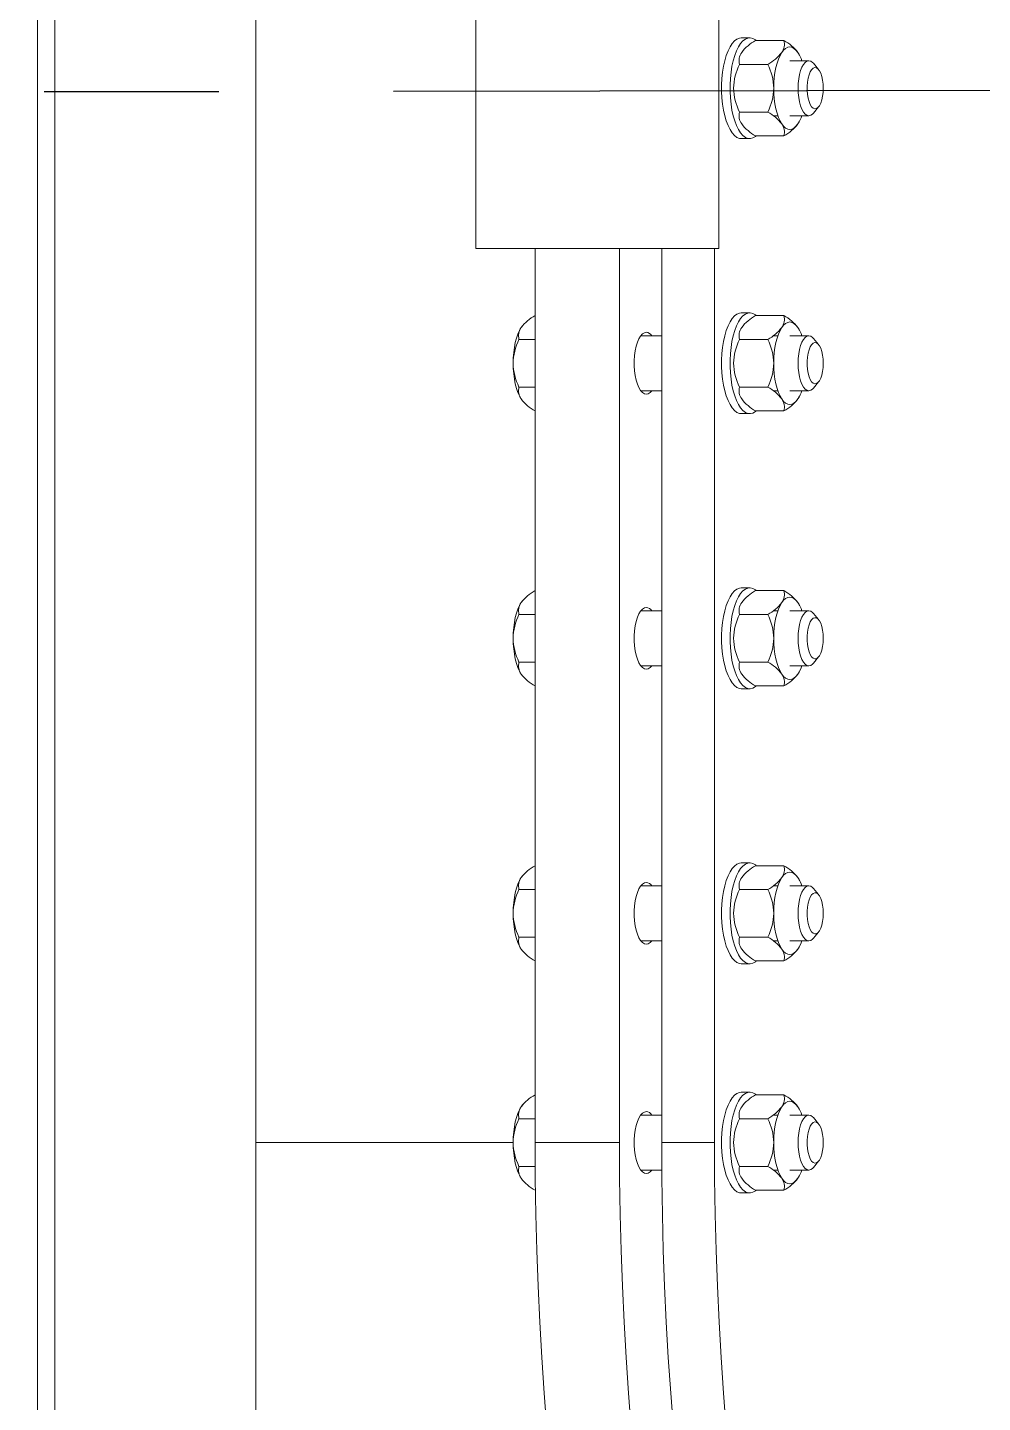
# Model space of a CAD drawing. Header units: inches. Extents: x 0 to 4731, y 0 to 1632.
# Drawn here: x 1241.56 to 1257.96, y 528.56 to 552.18 of the extents above; entities that cross this region are included whole.
import ezdxf

# ---------------------------------------------------------------- set-up
doc = ezdxf.new("R2010")
doc.units = ezdxf.units.IN
doc.header["$LTSCALE"] = 48
doc.header["$MEASUREMENT"] = 0
doc.linetypes.add('CENTER', pattern=[2, 1.25, -0.25, 0.25, -0.25])
doc.layers.add('AM_7', color=142, linetype='CENTER', lineweight=25)
doc.layers.add('Equipment-AM_0', color=7, linetype='Continuous', lineweight=50)

msp = doc.modelspace()

# ---------------------------------------------------------------- linework, layer by layer
at = {"layer": 'AM_7', "ltscale": 0.25}
msp.add_line((1199.84601, 551.027574), (1337.869685, 551.207956), dxfattribs=at)
at = {"layer": 'Equipment-AM_0', "lineweight": 18}
for p, q in [((1241.734212, 509.030171), (1241.734212, 652.530171)), ((1242.033203, 509.030171), (1242.033203, 652.530171)), ((1245.486133, 509.030171), (1245.486133, 652.530171)), ((1249.261869, 573.384501), (1249.261885, 548.384541)), ((1253.435113, 548.384544), (1253.435098, 573.384501)), ((1253.966505, 552.006549), (1253.821544, 552.006549)), ((1254.067421, 551.958699), (1254.554157, 551.958699)), ((1253.790525, 551.549553), (1254.277261, 551.549553)), ((1254.981235, 551.612848), (1254.655072, 551.612848)), ((1255.148724, 551.461232), (1255.059592, 551.568174)), ((1255.059592, 550.71264), (1255.148724, 550.819582)), ((1253.790525, 550.731261), (1254.277261, 550.731261)), ((1254.366599, 550.667966), (1254.448686, 550.667966)), ((1254.655072, 550.667966), (1254.981235, 550.667966)), ((1254.067421, 550.322115), (1254.554157, 550.322115)), ((1253.821544, 550.274265), (1253.966505, 550.274265)), ((1249.598491, 548.38454), (1249.598491, 548.384501)), ((1249.598491, 548.384501), (1253.098491, 548.384501)), ((1250.279621, 533.030171), (1250.279621, 548.384501)), ((1251.729235, 533.030171), (1251.729235, 548.384501)), ((1252.454042, 548.384501), (1252.454042, 533.030171)), ((1253.098491, 548.384501), (1253.098491, 548.384542)), ((1253.360051, 548.384543), (1253.360051, 533.030171)), ((1253.966505, 547.282139), (1253.821544, 547.282139)), ((1254.067421, 547.234289), (1254.554157, 547.234289)), ((1250.279621, 546.825143), (1250.003408, 546.825143)), ((1252.454042, 546.888438), (1252.095589, 546.888438)), ((1253.790525, 546.825143), (1254.277261, 546.825143)), ((1254.448686, 546.888438), (1254.366599, 546.888438)), ((1254.981235, 546.888438), (1254.655072, 546.888438)), ((1255.148724, 546.736823), (1255.059592, 546.843764)), ((1255.059592, 545.988231), (1255.148724, 546.095172)), ((1250.279621, 546.006852), (1250.003408, 546.006852)), ((1252.095589, 545.943557), (1252.454042, 545.943557)), ((1253.790525, 546.006852), (1254.277261, 546.006852)), ((1254.366599, 545.943557), (1254.448686, 545.943557)), ((1254.655072, 545.943557), (1254.981235, 545.943557)), ((1254.067421, 545.597706), (1254.554157, 545.597706)), ((1253.821544, 545.549856), (1253.966505, 545.549856)), ((1253.966505, 542.55773), (1253.821544, 542.55773)), ((1254.067421, 542.50988), (1254.554157, 542.50988)), ((1250.279621, 542.100734), (1250.003408, 542.100734)), ((1252.454042, 542.164029), (1252.095589, 542.164029)), ((1253.790525, 542.100734), (1254.277261, 542.100734)), ((1254.448686, 542.164029), (1254.366599, 542.164029)), ((1254.981235, 542.164029), (1254.655072, 542.164029)), ((1255.148724, 542.012413), (1255.059592, 542.119355)), ((1255.059592, 541.263821), (1255.148724, 541.370763)), ((1250.279621, 541.282442), (1250.003408, 541.282442)), ((1252.095589, 541.219147), (1252.454042, 541.219147)), ((1253.790525, 541.282442), (1254.277261, 541.282442)), ((1254.655072, 541.219147), (1254.981235, 541.219147)), ((1254.067421, 540.873296), (1254.554157, 540.873296)), ((1253.821544, 540.825446), (1253.966505, 540.825446)), ((1253.966505, 537.83332), (1253.821544, 537.83332)), ((1254.067421, 537.78547), (1254.554157, 537.78547)), ((1250.279621, 537.376324), (1250.003408, 537.376324)), ((1252.454042, 537.43962), (1252.095589, 537.43962)), ((1253.790525, 537.376324), (1254.277261, 537.376324)), ((1254.448686, 537.43962), (1254.366599, 537.43962)), ((1254.981235, 537.43962), (1254.655072, 537.43962)), ((1255.148724, 537.288004), (1255.059592, 537.394945)), ((1255.059592, 536.539412), (1255.148724, 536.646353)), ((1250.279621, 536.558033), (1250.003408, 536.558033)), ((1252.095589, 536.494738), (1252.454042, 536.494738)), ((1253.790525, 536.558033), (1254.277261, 536.558033)), ((1254.366599, 536.494738), (1254.448686, 536.494738)), ((1254.655072, 536.494738), (1254.981235, 536.494738)), ((1254.067421, 536.148887), (1254.554157, 536.148887)), ((1253.821544, 536.101037), (1253.966505, 536.101037)), ((1253.966505, 533.896312), (1253.821544, 533.896312)), ((1254.067421, 533.848462), (1254.554157, 533.848462)), ((1250.279621, 533.439317), (1250.003408, 533.439317)), ((1252.454042, 533.502612), (1252.095589, 533.502612)), ((1253.790525, 533.439317), (1254.277261, 533.439317)), ((1254.448686, 533.502612), (1254.366599, 533.502612)), ((1254.981235, 533.502612), (1254.655072, 533.502612)), ((1255.148724, 533.350996), (1255.059592, 533.457937)), ((1249.902493, 533.030171), (1245.486133, 533.030171)), ((1250.279621, 533.030171), (1251.729235, 533.030171)), ((1253.360051, 533.030171), (1252.454042, 533.030171)), ((1250.281006, 532.621025), (1250.003408, 532.621025)), ((1253.790525, 532.621025), (1254.277261, 532.621025)), ((1255.059592, 532.602404), (1255.148724, 532.709346)), ((1252.095589, 532.55773), (1252.455888, 532.55773)), ((1254.366599, 532.55773), (1254.448686, 532.55773)), ((1254.655072, 532.55773), (1254.981235, 532.55773)), ((1250.285161, 532.211879), (1250.280304, 532.211879)), ((1253.821544, 532.164029), (1253.966505, 532.164029)), ((1254.067421, 532.211879), (1254.554157, 532.211879))]:
    msp.add_line(p, q, dxfattribs=at)
at = {"layer": 'Equipment-AM_0', "lineweight": 18, "flags": 128}
for points in [[(1253.821544, 552.006549), (1253.789047, 552.002546), (1253.746237, 551.984833), (1253.704663, 551.953254), (1253.665008, 551.908328), (1253.627923, 551.850792), (1253.594018, 551.781593), (1253.563849, 551.701865), (1253.537911, 551.612917), (1253.51663, 551.516212), (1253.500356, 551.413335), (1253.489356, 551.305977), (1253.483811, 551.195901), (1253.483811, 551.084913), (1253.489356, 550.974836), (1253.500356, 550.867479), (1253.51663, 550.764602), (1253.537911, 550.667896), (1253.563849, 550.578949), (1253.594018, 550.499221), (1253.627923, 550.430021), (1253.665008, 550.372486), (1253.704663, 550.32756), (1253.746237, 550.295981), (1253.789047, 550.278268), (1253.821544, 550.274265)], [(1254.077435, 551.958699), (1254.062798, 551.970749), (1254.020519, 551.995446), (1253.977353, 552.006104), (1253.934008, 552.002546), (1253.891198, 551.984833), (1253.849624, 551.953254), (1253.809969, 551.908328), (1253.772885, 551.850792), (1253.73898, 551.781593), (1253.70881, 551.701865), (1253.682872, 551.612917), (1253.661592, 551.516212), (1253.645318, 551.413335), (1253.634318, 551.305977), (1253.628772, 551.195901), (1253.628772, 551.084913), (1253.634318, 550.974836), (1253.645318, 550.867479), (1253.661592, 550.764602), (1253.682872, 550.667896), (1253.70881, 550.578949), (1253.73898, 550.499221), (1253.772885, 550.430021), (1253.809969, 550.372486), (1253.849624, 550.32756), (1253.891198, 550.295981), (1253.934008, 550.278268), (1253.977353, 550.27471), (1254.020519, 550.285368), (1254.062798, 550.310065), (1254.077435, 550.322115)], [(1254.378176, 551.140407), (1254.380545, 551.232906), (1254.387611, 551.323822), (1254.399253, 551.4116), (1254.415273, 551.494738), (1254.435396, 551.571813), (1254.459277, 551.641506), (1254.486508, 551.702626), (1254.516624, 551.754126)], [(1254.516624, 551.754126), (1254.549108, 551.795125), (1254.583406, 551.824921), (1254.61893, 551.843006), (1254.655072, 551.849068), (1254.691214, 551.843006), (1254.726738, 551.824921), (1254.761036, 551.795125), (1254.79352, 551.754126)], [(1254.79352, 551.754126), (1254.8222, 551.700957), (1254.822302, 551.700584)], [(1255.059592, 550.71264), (1255.044371, 550.696458), (1255.01329, 550.675143), (1254.981235, 550.667966), (1254.94918, 550.675143), (1254.918099, 550.696458), (1254.888936, 550.731261), (1254.862578, 550.778496), (1254.839825, 550.836728), (1254.821369, 550.904186), (1254.80777, 550.978823), (1254.799442, 551.058368), (1254.796638, 551.140407), (1254.799442, 551.222445), (1254.80777, 551.301991), (1254.821369, 551.376627), (1254.839825, 551.444086), (1254.862578, 551.502318), (1254.888936, 551.549553), (1254.918099, 551.584356), (1254.94918, 551.60567), (1254.981235, 551.612848), (1255.01329, 551.60567), (1255.044371, 551.584356), (1255.059592, 551.568174)], [(1255.228404, 551.140407), (1255.22557, 551.211733), (1255.217184, 551.280139), (1255.203589, 551.342825), (1255.185342, 551.397223), (1255.16319, 551.441108), (1255.13804, 551.472681), (1255.110921, 551.490652), (1255.082944, 551.494283), (1255.055254, 551.483426), (1255.028985, 551.458527), (1255.005211, 551.420603), (1254.984908, 551.371208), (1254.968905, 551.312364), (1254.957858, 551.24648), (1254.952219, 551.176254), (1254.952219, 551.10456), (1254.957858, 551.034333), (1254.968905, 550.96845), (1254.984908, 550.909606), (1255.005211, 550.860211), (1255.028985, 550.822287), (1255.055254, 550.797387), (1255.082944, 550.786531), (1255.110921, 550.790162), (1255.13804, 550.808133), (1255.16319, 550.839706), (1255.185342, 550.883591), (1255.203589, 550.937989), (1255.217184, 551.000675), (1255.22557, 551.069081), (1255.228404, 551.140407)], [(1254.516624, 550.526688), (1254.486508, 550.578188), (1254.459277, 550.639308), (1254.435396, 550.709001), (1254.415273, 550.786076), (1254.399253, 550.869214), (1254.387611, 550.956992), (1254.380545, 551.047908), (1254.378176, 551.140407)], [(1254.79352, 550.526688), (1254.8222, 550.579857), (1254.822302, 550.580229)], [(1254.79352, 550.526688), (1254.761036, 550.485689), (1254.726738, 550.455893), (1254.691214, 550.437808), (1254.655072, 550.431745), (1254.61893, 550.437808), (1254.583406, 550.455893), (1254.549108, 550.485689), (1254.516624, 550.526688)], [(1253.269238, 548.384542), (1253.196392, 548.384542), (1253.111248, 548.384542), (1253.014374, 548.384542), (1252.906413, 548.384541), (1252.788085, 548.384541), (1252.660177, 548.384541), (1252.52354, 548.384541), (1252.379083, 548.38454), (1252.227768, 548.38454), (1252.070601, 548.38454), (1251.908629, 548.38454), (1251.742929, 548.38454), (1251.574604, 548.38454), (1251.404775, 548.384539), (1251.234571, 548.384539), (1251.065126, 548.384539), (1250.897566, 548.384539), (1250.733007, 548.384539), (1250.572544, 548.384539), (1250.417245, 548.384539), (1250.268143, 548.384539), (1250.126231, 548.384539), (1249.992453, 548.384539), (1249.867699, 548.384539), (1249.752799, 548.38454), (1249.648519, 548.38454), (1249.555552, 548.38454), (1249.474516, 548.38454), (1249.405952, 548.38454), (1249.350315, 548.38454), (1249.307975, 548.384541), (1249.279215, 548.384541), (1249.264226, 548.384541), (1249.261885, 548.384541)], [(1253.435113, 548.384544), (1253.429243, 548.384544), (1253.409571, 548.384543), (1253.376183, 548.384543), (1253.329301, 548.384543), (1253.269238, 548.384542)], [(1253.821544, 547.282139), (1253.789047, 547.278137), (1253.746237, 547.260423), (1253.704663, 547.228844), (1253.665008, 547.183918), (1253.627923, 547.126383), (1253.594018, 547.057183), (1253.563849, 546.977455), (1253.537911, 546.888508), (1253.51663, 546.791802), (1253.500356, 546.688926), (1253.489356, 546.581568), (1253.483811, 546.471491), (1253.483811, 546.360504), (1253.489356, 546.250427), (1253.500356, 546.143069), (1253.51663, 546.040193), (1253.537911, 545.943487), (1253.563849, 545.85454), (1253.594018, 545.774812), (1253.627923, 545.705612), (1253.665008, 545.648077), (1253.704663, 545.603151), (1253.746237, 545.571572), (1253.789047, 545.553858), (1253.821544, 545.549856)], [(1254.077435, 547.234289), (1254.062798, 547.24634), (1254.020519, 547.271037), (1253.977353, 547.281694), (1253.934008, 547.278137), (1253.891198, 547.260423), (1253.849624, 547.228844), (1253.809969, 547.183918), (1253.772885, 547.126383), (1253.73898, 547.057183), (1253.70881, 546.977455), (1253.682872, 546.888508), (1253.661592, 546.791802), (1253.645318, 546.688926), (1253.634318, 546.581568), (1253.628772, 546.471491), (1253.628772, 546.360504), (1253.634318, 546.250427), (1253.645318, 546.143069), (1253.661592, 546.040193), (1253.682872, 545.943487), (1253.70881, 545.85454), (1253.73898, 545.774812), (1253.772885, 545.705612), (1253.809969, 545.648077), (1253.849624, 545.603151), (1253.891198, 545.571572), (1253.934008, 545.553858), (1253.977353, 545.550301), (1254.020519, 545.560958), (1254.062798, 545.585655), (1254.077435, 545.597706)], [(1249.902493, 546.415997), (1249.904862, 546.508496), (1249.911928, 546.599413), (1249.92357, 546.68719), (1249.93959, 546.770328), (1249.959713, 546.847403), (1249.983594, 546.917097), (1250.010825, 546.978216), (1250.040941, 547.029716)], [(1250.081523, 547.07892), (1250.073425, 547.070715), (1250.040941, 547.029716)], [(1254.378176, 546.415997), (1254.380545, 546.508496), (1254.387611, 546.599413), (1254.399253, 546.68719), (1254.415273, 546.770328), (1254.435396, 546.847403), (1254.459277, 546.917097), (1254.486508, 546.978216), (1254.516624, 547.029716)], [(1254.516624, 547.029716), (1254.549108, 547.070715), (1254.583406, 547.100512), (1254.61893, 547.118596), (1254.655072, 547.124659), (1254.691214, 547.118596), (1254.726738, 547.100512), (1254.761036, 547.070715), (1254.79352, 547.029716)], [(1254.79352, 547.029716), (1254.8222, 546.976548), (1254.822302, 546.976175)], [(1252.285868, 545.943557), (1252.258159, 545.913299), (1252.22491, 545.89175), (1252.190728, 545.884501), (1252.156547, 545.89175), (1252.123297, 545.913299), (1252.091887, 545.948561), (1252.063174, 545.996572), (1252.037939, 546.056025), (1252.016872, 546.125297), (1252.000548, 546.202498), (1251.989411, 546.285523), (1251.983766, 546.372107), (1251.983766, 546.459888), (1251.989411, 546.546472), (1252.000548, 546.629497), (1252.016872, 546.706698), (1252.037939, 546.77597), (1252.063174, 546.835423), (1252.091887, 546.883434), (1252.123297, 546.918696), (1252.156547, 546.940245), (1252.190728, 546.947494)], [(1255.059592, 545.988231), (1255.044371, 545.972048), (1255.01329, 545.950734), (1254.981235, 545.943557), (1254.94918, 545.950734), (1254.918099, 545.972048), (1254.888936, 546.006852), (1254.862578, 546.054087), (1254.839825, 546.112318), (1254.821369, 546.179777), (1254.80777, 546.254413), (1254.799442, 546.333959), (1254.796638, 546.415997), (1254.799442, 546.498036), (1254.80777, 546.577582), (1254.821369, 546.652218), (1254.839825, 546.719677), (1254.862578, 546.777908), (1254.888936, 546.825143), (1254.918099, 546.859947), (1254.94918, 546.881261), (1254.981235, 546.888438), (1255.01329, 546.881261), (1255.044371, 546.859947), (1255.059592, 546.843764)], [(1255.228404, 546.415997), (1255.22557, 546.487324), (1255.217184, 546.55573), (1255.203589, 546.618415), (1255.185342, 546.672814), (1255.16319, 546.716698), (1255.13804, 546.748272), (1255.110921, 546.766242), (1255.082944, 546.769873), (1255.055254, 546.759017), (1255.028985, 546.734117), (1255.005211, 546.696194), (1254.984908, 546.646799), (1254.968905, 546.587955), (1254.957858, 546.522071), (1254.952219, 546.451844), (1254.952219, 546.38015), (1254.957858, 546.309924), (1254.968905, 546.24404), (1254.984908, 546.185196), (1255.005211, 546.135801), (1255.028985, 546.097878), (1255.055254, 546.072978), (1255.082944, 546.062122), (1255.110921, 546.065753), (1255.13804, 546.083723), (1255.16319, 546.115297), (1255.185342, 546.159181), (1255.203589, 546.21358), (1255.217184, 546.276265), (1255.22557, 546.344671), (1255.228404, 546.415997)], [(1249.902493, 546.415997), (1249.904862, 546.323499), (1249.911928, 546.232582), (1249.92357, 546.144804), (1249.93959, 546.061667), (1249.959713, 545.984592), (1249.983594, 545.914898), (1250.010825, 545.853779), (1250.040941, 545.802279)], [(1254.516624, 545.802279), (1254.486508, 545.853779), (1254.459277, 545.914898), (1254.435396, 545.984592), (1254.415273, 546.061667), (1254.399253, 546.144804), (1254.387611, 546.232582), (1254.380545, 546.323499), (1254.378176, 546.415997)], [(1254.79352, 545.802279), (1254.8222, 545.855447), (1254.822302, 545.85582)], [(1254.79352, 545.802279), (1254.761036, 545.76128), (1254.726738, 545.731483), (1254.691214, 545.713399), (1254.655072, 545.707336), (1254.61893, 545.713399), (1254.583406, 545.731483), (1254.549108, 545.76128), (1254.516624, 545.802279)], [(1253.821544, 542.55773), (1253.789047, 542.553727), (1253.746237, 542.536014), (1253.704663, 542.504435), (1253.665008, 542.459509), (1253.627923, 542.401973), (1253.594018, 542.332774), (1253.563849, 542.253046), (1253.537911, 542.164099), (1253.51663, 542.067393), (1253.500356, 541.964516), (1253.489356, 541.857158), (1253.483811, 541.747082), (1253.483811, 541.636094), (1253.489356, 541.526018), (1253.500356, 541.41866), (1253.51663, 541.315783), (1253.537911, 541.219077), (1253.563849, 541.13013), (1253.594018, 541.050402), (1253.627923, 540.981203), (1253.665008, 540.923667), (1253.704663, 540.878741), (1253.746237, 540.847162), (1253.789047, 540.829449), (1253.821544, 540.825446)], [(1254.077435, 542.50988), (1254.062798, 542.52193), (1254.020519, 542.546627), (1253.977353, 542.557285), (1253.934008, 542.553727), (1253.891198, 542.536014), (1253.849624, 542.504435), (1253.809969, 542.459509), (1253.772885, 542.401973), (1253.73898, 542.332774), (1253.70881, 542.253046), (1253.682872, 542.164099), (1253.661592, 542.067393), (1253.645318, 541.964516), (1253.634318, 541.857158), (1253.628772, 541.747082), (1253.628772, 541.636094), (1253.634318, 541.526018), (1253.645318, 541.41866), (1253.661592, 541.315783), (1253.682872, 541.219077), (1253.70881, 541.13013), (1253.73898, 541.050402), (1253.772885, 540.981203), (1253.809969, 540.923667), (1253.849624, 540.878741), (1253.891198, 540.847162), (1253.934008, 540.829449), (1253.977353, 540.825891), (1254.020519, 540.836549), (1254.062798, 540.861246), (1254.077435, 540.873296)], [(1249.902493, 541.691588), (1249.904862, 541.784087), (1249.911928, 541.875003), (1249.92357, 541.962781), (1249.93959, 542.045919), (1249.959713, 542.122994), (1249.983594, 542.192687), (1250.010825, 542.253807), (1250.040941, 542.305307)], [(1250.081523, 542.354511), (1250.073425, 542.346306), (1250.040941, 542.305307)], [(1254.378176, 541.691588), (1254.380545, 541.784087), (1254.387611, 541.875003), (1254.399253, 541.962781), (1254.415273, 542.045919), (1254.435396, 542.122994), (1254.459277, 542.192687), (1254.486508, 542.253807), (1254.516624, 542.305307)], [(1254.516624, 542.305307), (1254.549108, 542.346306), (1254.583406, 542.376102), (1254.61893, 542.394187), (1254.655072, 542.400249), (1254.691214, 542.394187), (1254.726738, 542.376102), (1254.761036, 542.346306), (1254.79352, 542.305307)], [(1254.79352, 542.305307), (1254.8222, 542.252138), (1254.822302, 542.251765)], [(1252.285868, 541.219147), (1252.258159, 541.18889), (1252.22491, 541.167341), (1252.190728, 541.160092), (1252.156547, 541.167341), (1252.123297, 541.18889), (1252.091887, 541.224151), (1252.063174, 541.272163), (1252.037939, 541.331616), (1252.016872, 541.400887), (1252.000548, 541.478088), (1251.989411, 541.561113), (1251.983766, 541.647697), (1251.983766, 541.735479), (1251.989411, 541.822063), (1252.000548, 541.905088), (1252.016872, 541.982289), (1252.037939, 542.05156), (1252.063174, 542.111013), (1252.091887, 542.159025), (1252.123297, 542.194286), (1252.156547, 542.215835), (1252.190728, 542.223084), (1252.190728, 542.223084)], [(1255.059592, 541.263821), (1255.044371, 541.247639), (1255.01329, 541.226324), (1254.981235, 541.219147), (1254.94918, 541.226324), (1254.918099, 541.247639), (1254.888936, 541.282442), (1254.862578, 541.329677), (1254.839825, 541.387909), (1254.821369, 541.455368), (1254.80777, 541.530004), (1254.799442, 541.609549), (1254.796638, 541.691588), (1254.799442, 541.773627), (1254.80777, 541.853172), (1254.821369, 541.927808), (1254.839825, 541.995267), (1254.862578, 542.053499), (1254.888936, 542.100734), (1254.918099, 542.135537), (1254.94918, 542.156852), (1254.981235, 542.164029), (1255.01329, 542.156852), (1255.044371, 542.135537), (1255.059592, 542.119355)], [(1255.228404, 541.691588), (1255.22557, 541.762914), (1255.217184, 541.83132), (1255.203589, 541.894006), (1255.185342, 541.948404), (1255.16319, 541.992289), (1255.13804, 542.023862), (1255.110921, 542.041833), (1255.082944, 542.045464), (1255.055254, 542.034607), (1255.028985, 542.009708), (1255.005211, 541.971784), (1254.984908, 541.922389), (1254.968905, 541.863545), (1254.957858, 541.797662), (1254.952219, 541.727435), (1254.952219, 541.655741), (1254.957858, 541.585514), (1254.968905, 541.519631), (1254.984908, 541.460787), (1255.005211, 541.411392), (1255.028985, 541.373468), (1255.055254, 541.348569), (1255.082944, 541.337712), (1255.110921, 541.341343), (1255.13804, 541.359314), (1255.16319, 541.390887), (1255.185342, 541.434772), (1255.203589, 541.48917), (1255.217184, 541.551856), (1255.22557, 541.620262), (1255.228404, 541.691588)], [(1249.902493, 541.691588), (1249.904862, 541.599089), (1249.911928, 541.508173), (1249.92357, 541.420395), (1249.93959, 541.337257), (1249.959713, 541.260182), (1249.983594, 541.190489), (1250.010825, 541.129369), (1250.040941, 541.077869)], [(1254.516624, 541.077869), (1254.486508, 541.129369), (1254.459277, 541.190489), (1254.435396, 541.260182), (1254.415273, 541.337257), (1254.399253, 541.420395), (1254.387611, 541.508173), (1254.380545, 541.599089), (1254.378176, 541.691588)], [(1254.79352, 541.077869), (1254.8222, 541.131038), (1254.822302, 541.131411)], [(1254.79352, 541.077869), (1254.761036, 541.03687), (1254.726738, 541.007074), (1254.691214, 540.988989), (1254.655072, 540.982927), (1254.61893, 540.988989), (1254.583406, 541.007074), (1254.549108, 541.03687), (1254.516624, 541.077869)], [(1253.821544, 537.83332), (1253.789047, 537.829318), (1253.746237, 537.811604), (1253.704663, 537.780025), (1253.665008, 537.735099), (1253.627923, 537.677564), (1253.594018, 537.608364), (1253.563849, 537.528636), (1253.537911, 537.439689), (1253.51663, 537.342983), (1253.500356, 537.240107), (1253.489356, 537.132749), (1253.483811, 537.022672), (1253.483811, 536.911685), (1253.489356, 536.801608), (1253.500356, 536.69425), (1253.51663, 536.591374), (1253.537911, 536.494668), (1253.563849, 536.405721), (1253.594018, 536.325993), (1253.627923, 536.256793), (1253.665008, 536.199258), (1253.704663, 536.154332), (1253.746237, 536.122753), (1253.789047, 536.105039), (1253.821544, 536.101037)], [(1254.077435, 537.78547), (1254.062798, 537.797521), (1254.020519, 537.822218), (1253.977353, 537.832875), (1253.934008, 537.829318), (1253.891198, 537.811604), (1253.849624, 537.780025), (1253.809969, 537.735099), (1253.772885, 537.677564), (1253.73898, 537.608364), (1253.70881, 537.528636), (1253.682872, 537.439689), (1253.661592, 537.342983), (1253.645318, 537.240107), (1253.634318, 537.132749), (1253.628772, 537.022672), (1253.628772, 536.911685), (1253.634318, 536.801608), (1253.645318, 536.69425), (1253.661592, 536.591374), (1253.682872, 536.494668), (1253.70881, 536.405721), (1253.73898, 536.325993), (1253.772885, 536.256793), (1253.809969, 536.199258), (1253.849624, 536.154332), (1253.891198, 536.122753), (1253.934008, 536.105039), (1253.977353, 536.101482), (1254.020519, 536.112139), (1254.062798, 536.136836), (1254.077435, 536.148887)], [(1249.902493, 536.967179), (1249.904862, 537.059677), (1249.911928, 537.150594), (1249.92357, 537.238372), (1249.93959, 537.321509), (1249.959713, 537.398584), (1249.983594, 537.468278), (1250.010825, 537.529397), (1250.040941, 537.580897)], [(1250.081523, 537.630101), (1250.073425, 537.621896), (1250.040941, 537.580897)], [(1254.378176, 536.967179), (1254.380545, 537.059677), (1254.387611, 537.150594), (1254.399253, 537.238372), (1254.415273, 537.321509), (1254.435396, 537.398584), (1254.459277, 537.468278), (1254.486508, 537.529397), (1254.516624, 537.580897)], [(1254.516624, 537.580897), (1254.549108, 537.621896), (1254.583406, 537.651693), (1254.61893, 537.669777), (1254.655072, 537.67584), (1254.691214, 537.669777), (1254.726738, 537.651693), (1254.761036, 537.621896), (1254.79352, 537.580897)], [(1254.79352, 537.580897), (1254.8222, 537.527729), (1254.822302, 537.527356)], [(1252.285868, 536.494738), (1252.258159, 536.46448), (1252.22491, 536.442931), (1252.190728, 536.435682), (1252.156547, 536.442931), (1252.123297, 536.46448), (1252.091887, 536.499742), (1252.063174, 536.547753), (1252.037939, 536.607206), (1252.016872, 536.676478), (1252.000548, 536.753679), (1251.989411, 536.836704), (1251.983766, 536.923288), (1251.983766, 537.011069), (1251.989411, 537.097653), (1252.000548, 537.180678), (1252.016872, 537.257879), (1252.037939, 537.327151), (1252.063174, 537.386604), (1252.091887, 537.434615), (1252.123297, 537.469877), (1252.156547, 537.491426), (1252.190728, 537.498675), (1252.190728, 537.498675)], [(1255.059592, 536.539412), (1255.044371, 536.523229), (1255.01329, 536.501915), (1254.981235, 536.494738), (1254.94918, 536.501915), (1254.918099, 536.523229), (1254.888936, 536.558033), (1254.862578, 536.605268), (1254.839825, 536.663499), (1254.821369, 536.730958), (1254.80777, 536.805594), (1254.799442, 536.88514), (1254.796638, 536.967179), (1254.799442, 537.049217), (1254.80777, 537.128763), (1254.821369, 537.203399), (1254.839825, 537.270858), (1254.862578, 537.329089), (1254.888936, 537.376324), (1254.918099, 537.411128), (1254.94918, 537.432442), (1254.981235, 537.43962), (1255.01329, 537.432442), (1255.044371, 537.411128), (1255.059592, 537.394945)], [(1255.228404, 536.967179), (1255.22557, 537.038505), (1255.217184, 537.106911), (1255.203589, 537.169596), (1255.185342, 537.223995), (1255.16319, 537.267879), (1255.13804, 537.299453), (1255.110921, 537.317423), (1255.082944, 537.321054), (1255.055254, 537.310198), (1255.028985, 537.285298), (1255.005211, 537.247375), (1254.984908, 537.19798), (1254.968905, 537.139136), (1254.957858, 537.073252), (1254.952219, 537.003026), (1254.952219, 536.931332), (1254.957858, 536.861105), (1254.968905, 536.795221), (1254.984908, 536.736377), (1255.005211, 536.686982), (1255.028985, 536.649059), (1255.055254, 536.624159), (1255.082944, 536.613303), (1255.110921, 536.616934), (1255.13804, 536.634904), (1255.16319, 536.666478), (1255.185342, 536.710362), (1255.203589, 536.764761), (1255.217184, 536.827446), (1255.22557, 536.895852), (1255.228404, 536.967179)], [(1249.902493, 536.967179), (1249.904862, 536.87468), (1249.911928, 536.783763), (1249.92357, 536.695986), (1249.93959, 536.612848), (1249.959713, 536.535773), (1249.983594, 536.466079), (1250.010825, 536.40496), (1250.040941, 536.35346)], [(1254.516624, 536.35346), (1254.486508, 536.40496), (1254.459277, 536.466079), (1254.435396, 536.535773), (1254.415273, 536.612848), (1254.399253, 536.695986), (1254.387611, 536.783763), (1254.380545, 536.87468), (1254.378176, 536.967179)], [(1254.79352, 536.35346), (1254.8222, 536.406628), (1254.822302, 536.407001)], [(1254.79352, 536.35346), (1254.761036, 536.312461), (1254.726738, 536.282664), (1254.691214, 536.26458), (1254.655072, 536.258517), (1254.61893, 536.26458), (1254.583406, 536.282664), (1254.549108, 536.312461), (1254.516624, 536.35346)], [(1253.821544, 533.896312), (1253.789047, 533.89231), (1253.746237, 533.874596), (1253.704663, 533.843017), (1253.665008, 533.798091), (1253.627923, 533.740556), (1253.594018, 533.671356), (1253.563849, 533.591628), (1253.537911, 533.502681), (1253.51663, 533.405975), (1253.500356, 533.303099), (1253.489356, 533.195741), (1253.483811, 533.085665), (1253.483811, 532.974677), (1253.489356, 532.8646), (1253.500356, 532.757242), (1253.51663, 532.654366), (1253.537911, 532.55766), (1253.563849, 532.468713), (1253.594018, 532.388985), (1253.627923, 532.319785), (1253.665008, 532.26225), (1253.704663, 532.217324), (1253.746237, 532.185745), (1253.789047, 532.168031), (1253.821544, 532.164029)], [(1254.077435, 533.848462), (1254.062798, 533.860513), (1254.020519, 533.88521), (1253.977353, 533.895867), (1253.934008, 533.89231), (1253.891198, 533.874596), (1253.849624, 533.843017), (1253.809969, 533.798091), (1253.772885, 533.740556), (1253.73898, 533.671356), (1253.70881, 533.591628), (1253.682872, 533.502681), (1253.661592, 533.405975), (1253.645318, 533.303099), (1253.634318, 533.195741), (1253.628772, 533.085665), (1253.628772, 532.974677), (1253.634318, 532.8646), (1253.645318, 532.757242), (1253.661592, 532.654366), (1253.682872, 532.55766), (1253.70881, 532.468713), (1253.73898, 532.388985), (1253.772885, 532.319785), (1253.809969, 532.26225), (1253.849624, 532.217324), (1253.891198, 532.185745), (1253.934008, 532.168031), (1253.977353, 532.164474), (1254.020519, 532.175131), (1254.062798, 532.199828), (1254.077435, 532.211879)], [(1249.902493, 533.030171), (1249.904862, 533.12267), (1249.911928, 533.213586), (1249.92357, 533.301364), (1249.93959, 533.384501), (1249.959713, 533.461576), (1249.983594, 533.53127), (1250.010825, 533.59239), (1250.040941, 533.643889)], [(1250.081523, 533.693093), (1250.073425, 533.684888), (1250.040941, 533.643889)], [(1252.285868, 532.55773), (1252.258159, 532.527473), (1252.22491, 532.505924), (1252.190728, 532.498675), (1252.156547, 532.505924), (1252.123297, 532.527473), (1252.091887, 532.562734), (1252.063174, 532.610746), (1252.037939, 532.670198), (1252.016872, 532.73947), (1252.000548, 532.816671), (1251.989411, 532.899696), (1251.983766, 532.98628), (1251.983766, 533.074061), (1251.989411, 533.160645), (1252.000548, 533.24367), (1252.016872, 533.320871), (1252.037939, 533.390143), (1252.063174, 533.449596), (1252.091887, 533.497608), (1252.123297, 533.532869), (1252.156547, 533.554418), (1252.190728, 533.561667), (1252.190728, 533.561667)], [(1254.378176, 533.030171), (1254.380545, 533.12267), (1254.387611, 533.213586), (1254.399253, 533.301364), (1254.415273, 533.384501), (1254.435396, 533.461576), (1254.459277, 533.53127), (1254.486508, 533.59239), (1254.516624, 533.643889)], [(1254.516624, 533.643889), (1254.549108, 533.684888), (1254.583406, 533.714685), (1254.61893, 533.732769), (1254.655072, 533.738832), (1254.691214, 533.732769), (1254.726738, 533.714685), (1254.761036, 533.684888), (1254.79352, 533.643889)], [(1254.79352, 533.643889), (1254.8222, 533.590721), (1254.822302, 533.590348)], [(1255.059592, 532.602404), (1255.044371, 532.586221), (1255.01329, 532.564907), (1254.981235, 532.55773), (1254.94918, 532.564907), (1254.918099, 532.586221), (1254.888936, 532.621025), (1254.862578, 532.66826), (1254.839825, 532.726491), (1254.821369, 532.79395), (1254.80777, 532.868586), (1254.799442, 532.948132), (1254.796638, 533.030171), (1254.799442, 533.112209), (1254.80777, 533.191755), (1254.821369, 533.266391), (1254.839825, 533.33385), (1254.862578, 533.392081), (1254.888936, 533.439317), (1254.918099, 533.47412), (1254.94918, 533.495434), (1254.981235, 533.502612), (1255.01329, 533.495434), (1255.044371, 533.47412), (1255.059592, 533.457937)], [(1255.228404, 533.030171), (1255.22557, 533.101497), (1255.217184, 533.169903), (1255.203589, 533.232589), (1255.185342, 533.286987), (1255.16319, 533.330871), (1255.13804, 533.362445), (1255.110921, 533.380415), (1255.082944, 533.384047), (1255.055254, 533.37319), (1255.028985, 533.34829), (1255.005211, 533.310367), (1254.984908, 533.260972), (1254.968905, 533.202128), (1254.957858, 533.136244), (1254.952219, 533.066018), (1254.952219, 532.994324), (1254.957858, 532.924097), (1254.968905, 532.858213), (1254.984908, 532.799369), (1255.005211, 532.749975), (1255.028985, 532.712051), (1255.055254, 532.687151), (1255.082944, 532.676295), (1255.110921, 532.679926), (1255.13804, 532.697896), (1255.16319, 532.72947), (1255.185342, 532.773354), (1255.203589, 532.827753), (1255.217184, 532.890438), (1255.22557, 532.958844), (1255.228404, 533.030171)], [(1249.902493, 533.030171), (1249.904862, 532.937672), (1249.911928, 532.846756), (1249.92357, 532.758978), (1249.93959, 532.67584), (1249.959713, 532.598765), (1249.983594, 532.529071), (1250.010825, 532.467952), (1250.040941, 532.416452)], [(1250.481316, 528.118871), (1250.434176, 528.725394), (1250.393256, 529.334868), (1250.358584, 529.946875), (1250.330183, 530.560994), (1250.308074, 531.176806), (1250.29227, 531.793888), (1250.282784, 532.411818), (1250.279621, 533.030171)], [(1251.93093, 528.118871), (1251.88379, 528.725394), (1251.84287, 529.334868), (1251.808198, 529.946875), (1251.779797, 530.560994), (1251.757687, 531.176806), (1251.741884, 531.793888), (1251.732398, 532.411818), (1251.729235, 533.030171)], [(1252.454042, 533.030171), (1252.457205, 532.411818), (1252.466691, 531.793888), (1252.482494, 531.176806), (1252.504604, 530.560994), (1252.533005, 529.946875), (1252.567677, 529.334868), (1252.608597, 528.725394), (1252.655737, 528.118871)], [(1253.360051, 533.030171), (1253.363213, 532.411818), (1253.3727, 531.793888), (1253.388503, 531.176806), (1253.410613, 530.560994), (1253.439013, 529.946875), (1253.473686, 529.334868), (1253.514606, 528.725394), (1253.561745, 528.118871)], [(1254.516624, 532.416452), (1254.486508, 532.467952), (1254.459277, 532.529071), (1254.435396, 532.598765), (1254.415273, 532.67584), (1254.399253, 532.758978), (1254.387611, 532.846756), (1254.380545, 532.937672), (1254.378176, 533.030171)], [(1254.79352, 532.416452), (1254.761036, 532.375453), (1254.726738, 532.345656), (1254.691214, 532.327572), (1254.655072, 532.321509), (1254.61893, 532.327572), (1254.583406, 532.345656), (1254.549108, 532.375453), (1254.516624, 532.416452)], [(1254.79352, 532.416452), (1254.8222, 532.46962), (1254.822302, 532.469993)]]:
    msp.add_lwpolyline(points, dxfattribs=at)
at = {"layer": 'Equipment-AM_0', "lineweight": 18}
for centre, radius, start, end in [((1254.423541, 551.299694), 0.749072, 118.3863836, 142.6516369), ((1254.315078, 551.896833), 0.246953, 324.6991341, 14.5080985), ((1254.205368, 551.308272), 0.738044, 37.1642511, 61.7977284), ((1254.029603, 551.611419), 0.246953, 144.6991341, 194.5080985), ((1253.921141, 552.208557), 0.749072, 298.3863836, 322.6516369), ((1254.257705, 551.409487), 0.637082, 18.614928, 32.7492905), ((1254.659684, 551.118158), 0.970329, 153.6031343, 178.6861215), ((1253.409025, 551.118386), 0.969401, 1.3016702, 26.4090739), ((1254.653756, 551.161194), 0.96437, 181.2351071, 206.475637), ((1253.413109, 551.161421), 0.965296, 333.5366683, 358.7525876), ((1254.029603, 550.669395), 0.246953, 165.4919015, 215.3008659), ((1253.921141, 550.072257), 0.749072, 37.3483631, 61.6136164), ((1254.257705, 550.871326), 0.637082, 327.2507095, 341.385072), ((1254.423541, 550.98112), 0.749072, 217.3483631, 241.6136164), ((1254.315078, 550.383981), 0.246953, 345.4919015, 35.3008659), ((1254.205368, 550.972542), 0.738044, 298.2022716, 322.8357489), ((1250.629093, 546.583863), 0.738044, 118.2022716, 142.8357489), ((1254.423541, 546.575285), 0.749072, 118.3863836, 142.6516369), ((1254.315078, 547.172423), 0.246953, 324.6991341, 14.5080985), ((1254.205368, 546.583863), 0.738044, 37.1642511, 61.7977284), ((1250.239406, 546.887575), 0.244116, 144.3895193, 194.8177133), ((1254.029603, 546.887009), 0.246953, 144.6991341, 194.5080985), ((1253.921141, 547.484148), 0.749072, 298.3863836, 322.6516369), ((1254.257705, 546.685078), 0.637082, 18.614928, 32.7492905), ((1250.871809, 546.393935), 0.969567, 153.5931149, 178.696141), ((1252.178419, 546.8215), 0.126594, 31.92227, 84.4201152), ((1254.659684, 546.393748), 0.970329, 153.6031343, 178.6861215), ((1253.409025, 546.393976), 0.969401, 1.3016702, 26.4090739), ((1250.864636, 546.43629), 0.962357, 181.2082723, 206.5024718), ((1254.653756, 546.436784), 0.96437, 181.2351071, 206.475637), ((1253.413109, 546.437012), 0.965296, 333.5366683, 358.7525876), ((1250.239406, 545.94442), 0.244116, 165.1822867, 215.6104807), ((1254.029603, 545.944986), 0.246953, 165.4919015, 215.3008659), ((1253.921141, 545.347847), 0.749072, 37.3483631, 61.6136164), ((1254.257705, 546.146917), 0.637082, 327.2507095, 341.385072), ((1250.629093, 546.248132), 0.738044, 217.1642511, 241.7977284), ((1254.423541, 546.25671), 0.749072, 217.3483631, 241.6136164), ((1254.315078, 545.659572), 0.246953, 345.4919015, 35.3008659), ((1254.205368, 546.248132), 0.738044, 298.2022716, 322.8357489), ((1250.239406, 542.163165), 0.244116, 144.3895193, 194.8177133), ((1250.629093, 541.859453), 0.738044, 118.2022716, 142.8357489), ((1254.029603, 542.1626), 0.246953, 144.6991341, 194.5080985), ((1254.423541, 541.850875), 0.749072, 118.3863836, 142.6516369), ((1253.921141, 542.759738), 0.749072, 298.3863836, 322.6516369), ((1254.315078, 542.448014), 0.246953, 324.6991341, 14.5080985), ((1254.205368, 541.859453), 0.738044, 37.1642511, 61.7977284), ((1254.257705, 541.960669), 0.637082, 18.614928, 32.7492905), ((1250.871809, 541.669526), 0.969567, 153.5931149, 178.696141), ((1252.178419, 542.09709), 0.126594, 31.92227, 84.4201152), ((1254.659684, 541.669339), 0.970329, 153.6031343, 178.6861215), ((1253.409025, 541.669567), 0.969401, 1.3016702, 26.4090739), ((1250.864636, 541.711881), 0.962357, 181.2082723, 206.5024718), ((1254.653756, 541.712375), 0.96437, 181.2351071, 206.475637), ((1253.413109, 541.712602), 0.965296, 333.5366683, 358.7525876), ((1250.239406, 541.220011), 0.244116, 165.1822867, 215.6104807), ((1254.029603, 541.220576), 0.246953, 165.4919015, 215.3008659), ((1253.921141, 540.623438), 0.749072, 37.3483631, 61.6136164), ((1254.257705, 541.422508), 0.637082, 327.2507095, 341.385072), ((1250.629093, 541.523723), 0.738044, 217.1642511, 241.7977284), ((1254.423541, 541.532301), 0.749072, 217.3483631, 241.6136164), ((1254.315078, 540.935162), 0.246953, 345.4919015, 35.3008659), ((1254.205368, 541.523723), 0.738044, 298.2022716, 322.8357489), ((1250.239406, 537.438756), 0.244116, 144.3895193, 194.8177133), ((1250.629093, 537.135044), 0.738044, 118.2022716, 142.8357489), ((1254.029603, 537.43819), 0.246953, 144.6991341, 194.5080985), ((1254.423541, 537.126466), 0.749072, 118.3863836, 142.6516369), ((1253.921141, 538.035329), 0.749072, 298.3863836, 322.6516369), ((1254.315078, 537.723604), 0.246953, 324.6991341, 14.5080985), ((1254.205368, 537.135044), 0.738044, 37.1642511, 61.7977284), ((1254.257705, 537.236259), 0.637082, 18.614928, 32.7492905), ((1250.871809, 536.945116), 0.969567, 153.5931149, 178.696141), ((1252.178419, 537.372681), 0.126594, 31.92227, 84.4201152), ((1254.659684, 536.944929), 0.970329, 153.6031343, 178.6861215), ((1253.409025, 536.945157), 0.969401, 1.3016702, 26.4090739), ((1250.864636, 536.987472), 0.962357, 181.2082723, 206.5024718), ((1254.653756, 536.987966), 0.96437, 181.2351071, 206.475637), ((1253.413109, 536.988193), 0.965296, 333.5366683, 358.7525876), ((1250.239406, 536.495601), 0.244116, 165.1822867, 215.6104807), ((1254.029603, 536.496167), 0.246953, 165.4919015, 215.3008659), ((1253.921141, 535.899028), 0.749072, 37.3483631, 61.6136164), ((1254.257705, 536.698098), 0.637082, 327.2507095, 341.385072), ((1250.629093, 536.799313), 0.738044, 217.1642511, 241.7977284), ((1254.423541, 536.807891), 0.749072, 217.3483631, 241.6136164), ((1254.315078, 536.210753), 0.246953, 345.4919015, 35.3008659), ((1254.205368, 536.799313), 0.738044, 298.2022716, 322.8357489), ((1250.629093, 533.198036), 0.738044, 118.2022716, 142.8357489), ((1254.423541, 533.189458), 0.749072, 118.3863836, 142.6516369), ((1254.315078, 533.786596), 0.246953, 324.6991341, 14.5080985), ((1254.205368, 533.198036), 0.738044, 37.1642511, 61.7977284), ((1250.239406, 533.501748), 0.244116, 144.3895193, 194.8177133), ((1252.178419, 533.435673), 0.126594, 31.92227, 84.4201152), ((1254.029603, 533.501183), 0.246953, 144.6991341, 194.5080985), ((1253.921141, 534.098321), 0.749072, 298.3863836, 322.6516369), ((1254.257705, 533.299251), 0.637082, 18.614928, 32.7492905), ((1250.871809, 533.008109), 0.969567, 153.5931149, 178.696141), ((1254.659684, 533.007922), 0.970329, 153.6031343, 178.6861215), ((1253.409025, 533.008149), 0.969401, 1.3016702, 26.4090739), ((1250.864636, 533.050464), 0.962357, 181.2082723, 206.5024718), ((1254.653756, 533.050958), 0.96437, 181.2351071, 206.475637), ((1253.413109, 533.051185), 0.965296, 333.5366683, 358.7525876), ((1250.239406, 532.558594), 0.244116, 165.1822867, 215.6104807), ((1254.029603, 532.559159), 0.246953, 165.4919015, 215.3008659), ((1253.921141, 531.96202), 0.749072, 37.3483631, 61.6136164), ((1250.629093, 532.862306), 0.738044, 217.1642511, 241.7977284), ((1254.423541, 532.870883), 0.749072, 217.3483631, 241.6136164), ((1254.315078, 532.273745), 0.246953, 345.4919015, 35.3008659), ((1254.205368, 532.862306), 0.738044, 298.2022716, 322.8357489), ((1254.257705, 532.76109), 0.637082, 327.2507095, 341.385072)]:
    msp.add_arc(centre, radius, start, end, dxfattribs=at)

doc.saveas('drawing.dxf')
